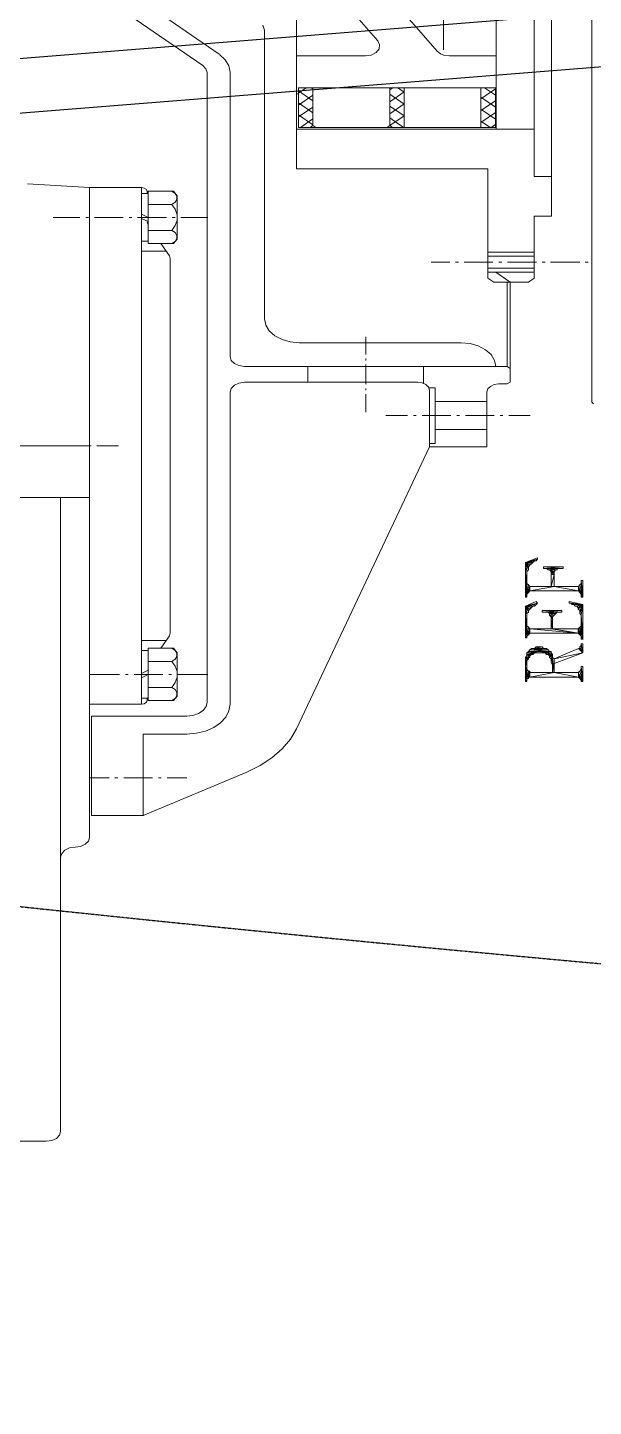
# Model space of a CAD drawing. Header units: inches. Extents: x 16065 to 240872, y 14603 to 37076.
# Drawn here: x 30473 to 30735, y 18364 to 19002 of the extents above; entities that cross this region are included whole.
import ezdxf

# ---------------------------------------------------------------- set-up
doc = ezdxf.new("R2010")
doc.units = ezdxf.units.IN
doc.header["$MEASUREMENT"] = 0
doc.linetypes.add('HIDDEN2', pattern=[0.1875, 0.125, -0.0625])
doc.layers.add('1', color=3, linetype='Continuous')
doc.layers.add('Dim', color=6, linetype='Continuous', lineweight=13)
doc.layers.add('hatch', color=8, linetype='Continuous', lineweight=9)
doc.styles.get("Standard").update_dxf_attribs({"font": 'arial.ttf'})
doc.dimstyles.get("Standard").update_dxf_attribs({"dimtxt": 0.18, "dimasz": 0.18, "dimexe": 0.18, "dimexo": 0.0625, "dimgap": 0.09, "dimtad": 0, "dimtih": 1, "dimtoh": 1, "dimdec": 4, "dimzin": 0, "dimdsep": 46, "dimtxsty": 'Standard', "dimcen": 0.09, "dimadec": 0, "dimazin": 0, "dimtfac": 1, "dimtdec": 4, "dimtofl": 0, "dimtmove": 0, "dimatfit": 3, "dimfxl": 1, "dimtolj": 1, "dimtzin": 0, "dimarcsym": 0})

# ---------------------------------------------------------------- blocks, each defined once
blk = doc.blocks.new('5')
at = {"layer": '1', "lineweight": 9}
for p, q in [((225.23986, -21.739), (225.23986, -22.31365)), ((225.23986, -22.31365), (225.24048, -22.31432)), ((225.21699, -22.37906), (225.2119, -22.381)), ((225.2119, -22.381), (225.21699, -22.37972)), ((225.2119, -22.381), (225.21699, -22.37972)), ((225.21699, -22.37972), (225.21636, -22.38035)), ((225.21699, -22.37972), (225.21699, -22.37906)), ((225.21572, -22.38035), (225.2119, -22.381)), ((225.2119, -22.381), (225.21636, -22.38035)), ((225.21572, -22.38035), (225.2119, -22.381)), ((225.21636, -22.38035), (225.2119, -22.381)), ((225.2119, -22.381), (225.21507, -22.381)), ((225.21381, -22.38224), (225.21191, -22.381)), ((225.21191, -22.381), (225.21381, -22.38224)), ((225.21381, -22.38224), (225.21191, -22.381)), ((225.21191, -22.381), (225.21318, -22.38288)), ((225.21191, -22.381), (225.21318, -22.38288)), ((225.21318, -22.38353), (225.21191, -22.381)), ((225.21447, -22.38162), (225.21191, -22.38101)), ((225.21191, -22.38101), (225.21508, -22.38101)), ((225.21447, -22.38162), (225.21191, -22.38101)), ((225.21191, -22.38101), (225.21447, -22.38162)), ((225.21191, -22.38101), (225.21447, -22.38162)), ((225.21381, -22.38225), (225.21191, -22.38101)), ((225.21318, -22.38417), (225.21191, -22.38101)), ((225.21191, -22.38101), (225.21318, -22.38352)), ((225.21318, -22.38417), (225.21191, -22.38101)), ((225.21191, -22.38101), (225.21253, -22.38481)), ((225.21191, -22.38101), (225.21253, -22.38481)), ((225.21191, -22.39558), (225.21191, -22.38101)), ((225.21254, -22.38479), (225.21191, -22.39558)), ((225.21253, -22.38481), (225.21191, -22.39558)), ((225.21191, -22.39558), (225.21254, -22.38542)), ((225.21191, -22.39558), (225.21254, -22.38542)), ((225.21253, -22.38481), (225.21318, -22.38417)), ((225.21254, -22.38542), (225.21254, -22.38479)), ((225.21254, -22.38542), (225.21254, -22.38605)), ((225.21318, -22.38288), (225.21381, -22.38224)), ((225.21318, -22.38288), (225.21318, -22.38353)), ((225.21318, -22.38352), (225.21318, -22.38417)), ((225.21447, -22.38162), (225.21381, -22.38225)), ((225.21508, -22.38101), (225.21447, -22.38162)), ((225.21507, -22.381), (225.21572, -22.38035)), ((225.21636, -22.38035), (225.21572, -22.38035)), ((225.22715, -22.38352), (225.21953, -22.38289)), ((225.21953, -22.38289), (225.2278, -22.38352)), ((225.22715, -22.38352), (225.21953, -22.38289)), ((225.21953, -22.38289), (225.21953, -22.38352)), ((225.2278, -22.38352), (225.21953, -22.38289)), ((225.21953, -22.38289), (225.2278, -22.38289)), ((225.21953, -22.38352), (225.22016, -22.38352)), ((225.22716, -22.38352), (225.21953, -22.38352)), ((225.21953, -22.38352), (225.22715, -22.38352)), ((225.22016, -22.38352), (225.22652, -22.38352)), ((225.22081, -22.38352), (225.22016, -22.38352)), ((225.22016, -22.38352), (225.22716, -22.38352)), ((225.22016, -22.38352), (225.22716, -22.38352)), ((225.22651, -22.38352), (225.22016, -22.38352)), ((225.22652, -22.38352), (225.22081, -22.38352)), ((225.22652, -22.38352), (225.22081, -22.38352)), ((225.22081, -22.38352), (225.22525, -22.38352)), ((225.22081, -22.38352), (225.22525, -22.38352)), ((225.22143, -22.38417), (225.22081, -22.38352)), ((225.22525, -22.38352), (225.22143, -22.38417)), ((225.22525, -22.38352), (225.22143, -22.38417)), ((225.22143, -22.38417), (225.22525, -22.38417)), ((225.22143, -22.38417), (225.22525, -22.38417)), ((225.22208, -22.38417), (225.22143, -22.38417)), ((225.22461, -22.38418), (225.22206, -22.38418)), ((225.22206, -22.38418), (225.22525, -22.38418)), ((225.22461, -22.38418), (225.22206, -22.38418)), ((225.22206, -22.38418), (225.22398, -22.38479)), ((225.22207, -22.38418), (225.22399, -22.38479)), ((225.22399, -22.38479), (225.22207, -22.38418)), ((225.22207, -22.38418), (225.22399, -22.38479)), ((225.22271, -22.38479), (225.22207, -22.38418)), ((225.22525, -22.38417), (225.22208, -22.38417)), ((225.22399, -22.38479), (225.22271, -22.38479)), ((225.22399, -22.38479), (225.22271, -22.38479)), ((225.22271, -22.38479), (225.22399, -22.38542)), ((225.22271, -22.38479), (225.22399, -22.38542)), ((225.22271, -22.38542), (225.22271, -22.38479)), ((225.22399, -22.38542), (225.22271, -22.38542)), ((225.22399, -22.38542), (225.22271, -22.38542)), ((225.22271, -22.38542), (225.22399, -22.38605)), ((225.22271, -22.38542), (225.22399, -22.38605)), ((225.22271, -22.38605), (225.22271, -22.38542)), ((225.22398, -22.38479), (225.22461, -22.38418)), ((225.22399, -22.38542), (225.22399, -22.38479)), ((225.22399, -22.38605), (225.22399, -22.38542)), ((225.22525, -22.38418), (225.22461, -22.38418)), ((225.22525, -22.38352), (225.22652, -22.38352)), ((225.22525, -22.38417), (225.22525, -22.38352)), ((225.22716, -22.38352), (225.22651, -22.38352)), ((225.2278, -22.38352), (225.22715, -22.38352)), ((225.2278, -22.38289), (225.2278, -22.38352)), ((225.21254, -22.38605), (225.21191, -22.39558)), ((225.21254, -22.38605), (225.21191, -22.39558)), ((225.21318, -22.39052), (225.21253, -22.39433)), ((225.21253, -22.39433), (225.21318, -22.39052)), ((225.21254, -22.38605), (225.21254, -22.38987)), ((225.21254, -22.39434), (225.21254, -22.38605)), ((225.21254, -22.39432), (225.21254, -22.38605)), ((225.21254, -22.38986), (225.21319, -22.39051)), ((225.21254, -22.39433), (225.21254, -22.38986)), ((225.21254, -22.38987), (225.21254, -22.39434)), ((225.21319, -22.39051), (225.21254, -22.39433)), ((225.21254, -22.39432), (225.21318, -22.39053)), ((225.21254, -22.39432), (225.21318, -22.39053)), ((225.21318, -22.39053), (225.21254, -22.39432)), ((225.21254, -22.39432), (225.21381, -22.39116)), ((225.21381, -22.39116), (225.21254, -22.39432)), ((225.21254, -22.39432), (225.21381, -22.39116)), ((225.21381, -22.39116), (225.21254, -22.39432)), ((225.21318, -22.39053), (225.21381, -22.39116)), ((225.2138, -22.39116), (225.21318, -22.39371)), ((225.2138, -22.39116), (225.21318, -22.39371)), ((225.21318, -22.39371), (225.2138, -22.39116)), ((225.21381, -22.39116), (225.21318, -22.39371)), ((225.2138, -22.39304), (225.22397, -22.39116)), ((225.22398, -22.39116), (225.2138, -22.39303)), ((225.2138, -22.39303), (225.2138, -22.39116)), ((225.2138, -22.39116), (225.22398, -22.39116)), ((225.2138, -22.39303), (225.2138, -22.39116)), ((225.22398, -22.39116), (225.2138, -22.39116)), ((225.2138, -22.39116), (225.2227, -22.39116)), ((225.22398, -22.38605), (225.2227, -22.39115)), ((225.2227, -22.39115), (225.22398, -22.39115)), ((225.2227, -22.39116), (225.22398, -22.39116)), ((225.22399, -22.38605), (225.22271, -22.38605)), ((225.22399, -22.38605), (225.22271, -22.38605)), ((225.22271, -22.38605), (225.22399, -22.38605)), ((225.22271, -22.38605), (225.22399, -22.38605)), ((225.22399, -22.38605), (225.22271, -22.39116)), ((225.22271, -22.39116), (225.22271, -22.38605)), ((225.23415, -22.39304), (225.22397, -22.39116)), ((225.22397, -22.39116), (225.23415, -22.39116)), ((225.23415, -22.39304), (225.22397, -22.39116)), ((225.22397, -22.39116), (225.23415, -22.39304)), ((225.22397, -22.39116), (225.23415, -22.39304)), ((225.22398, -22.39115), (225.22398, -22.38605)), ((225.23414, -22.39116), (225.23477, -22.39371)), ((225.23604, -22.39558), (225.23414, -22.39116)), ((225.23477, -22.39052), (225.23415, -22.39115)), ((225.23415, -22.39115), (225.23604, -22.39558)), ((225.23477, -22.39371), (225.23415, -22.39116)), ((225.23415, -22.39116), (225.23477, -22.39371)), ((225.23477, -22.39371), (225.23415, -22.39116)), ((225.23415, -22.39116), (225.23415, -22.39304)), ((225.23415, -22.39116), (225.23415, -22.39304)), ((225.23604, -22.39558), (225.23477, -22.39052)), ((225.23477, -22.39052), (225.23604, -22.39558)), ((225.23604, -22.39558), (225.23477, -22.39052)), ((225.2354, -22.38986), (225.23478, -22.39051)), ((225.23478, -22.39051), (225.23605, -22.39557)), ((225.2354, -22.3886), (225.2354, -22.38987)), ((225.23605, -22.39558), (225.2354, -22.3886)), ((225.23604, -22.39558), (225.2354, -22.3886)), ((225.2354, -22.3886), (225.23604, -22.3886)), ((225.23605, -22.39557), (225.2354, -22.38986)), ((225.2354, -22.38987), (225.23605, -22.39558)), ((225.2354, -22.38987), (225.23605, -22.39558)), ((225.23605, -22.39558), (225.2354, -22.38987)), ((225.23604, -22.3886), (225.23604, -22.39558)), ((225.21191, -22.39558), (225.21254, -22.39432)), ((225.21191, -22.39558), (225.21254, -22.39432)), ((225.21254, -22.39558), (225.21191, -22.39558)), ((225.21318, -22.39371), (225.21254, -22.39432)), ((225.21254, -22.39432), (225.21254, -22.39558)), ((225.21318, -22.39371), (225.2138, -22.39303)), ((225.23415, -22.39304), (225.2138, -22.39304)), ((225.23415, -22.39304), (225.23477, -22.39371)), ((225.23477, -22.39371), (225.2354, -22.39432)), ((225.23604, -22.39559), (225.23477, -22.39371)), ((225.23477, -22.39371), (225.23604, -22.39558)), ((225.2354, -22.39432), (225.23604, -22.39559)), ((225.2354, -22.39432), (225.23604, -22.39559)), ((225.2354, -22.39559), (225.2354, -22.39432)), ((225.23604, -22.39559), (225.2354, -22.39559)), ((225.21636, -22.39749), (225.2119, -22.39939)), ((225.2119, -22.39939), (225.21699, -22.39812)), ((225.2119, -22.39939), (225.21699, -22.39812)), ((225.2119, -22.39939), (225.21636, -22.39875)), ((225.21636, -22.39875), (225.2119, -22.39939)), ((225.21572, -22.39939), (225.2119, -22.39939)), ((225.21572, -22.39939), (225.2119, -22.39939)), ((225.2119, -22.39939), (225.21507, -22.39939)), ((225.21318, -22.40128), (225.21191, -22.39938)), ((225.21191, -22.39938), (225.21381, -22.40067)), ((225.21318, -22.40128), (225.21191, -22.39938)), ((225.21191, -22.39938), (225.21318, -22.40195)), ((225.21191, -22.39938), (225.21318, -22.40195)), ((225.21254, -22.40257), (225.21191, -22.39938)), ((225.21447, -22.40005), (225.21191, -22.39939)), ((225.21191, -22.39939), (225.21508, -22.39939)), ((225.21447, -22.40005), (225.21191, -22.39939)), ((225.21191, -22.39939), (225.21381, -22.40068)), ((225.21191, -22.39939), (225.21381, -22.40068)), ((225.21381, -22.40068), (225.21191, -22.39939)), ((225.21254, -22.40322), (225.21191, -22.3994)), ((225.21191, -22.3994), (225.21254, -22.40256)), ((225.21254, -22.40322), (225.21191, -22.3994)), ((225.21191, -22.3994), (225.21191, -22.41272)), ((225.21318, -22.40195), (225.21254, -22.40257)), ((225.21254, -22.40256), (225.21254, -22.40322)), ((225.21381, -22.40067), (225.21318, -22.40128)), ((225.21318, -22.40195), (225.21318, -22.40128)), ((225.21381, -22.40068), (225.21447, -22.40005)), ((225.21508, -22.39939), (225.21447, -22.40005)), ((225.21507, -22.39939), (225.21572, -22.39939)), ((225.21636, -22.39875), (225.21572, -22.39939)), ((225.21699, -22.39812), (225.21636, -22.39749)), ((225.21699, -22.39812), (225.21636, -22.39875)), ((225.22653, -22.40194), (225.2189, -22.40129)), ((225.2189, -22.40129), (225.22715, -22.40194)), ((225.22653, -22.40194), (225.2189, -22.40129)), ((225.2189, -22.40129), (225.2189, -22.40194)), ((225.22715, -22.40194), (225.2189, -22.40129)), ((225.2189, -22.40129), (225.22715, -22.40129)), ((225.2189, -22.40194), (225.21953, -22.40194)), ((225.22653, -22.40194), (225.2189, -22.40194)), ((225.2189, -22.40194), (225.22653, -22.40194)), ((225.21953, -22.40194), (225.22016, -22.40194)), ((225.22589, -22.40194), (225.21953, -22.40194)), ((225.21953, -22.40194), (225.22653, -22.40194)), ((225.21953, -22.40194), (225.22653, -22.40194)), ((225.22588, -22.40194), (225.21953, -22.40194)), ((225.22016, -22.40194), (225.22589, -22.40194)), ((225.22016, -22.40194), (225.22589, -22.40194)), ((225.2208, -22.40194), (225.22016, -22.40194)), ((225.22589, -22.40194), (225.2208, -22.40194)), ((225.22589, -22.40194), (225.2208, -22.40194)), ((225.2208, -22.40194), (225.22526, -22.40194)), ((225.2208, -22.40194), (225.22526, -22.40194)), ((225.22145, -22.40194), (225.2208, -22.40194)), ((225.22526, -22.40194), (225.22145, -22.40194)), ((225.22526, -22.40194), (225.22145, -22.40194)), ((225.22145, -22.40194), (225.22462, -22.40256)), ((225.22145, -22.40194), (225.22462, -22.40256)), ((225.22207, -22.40256), (225.22145, -22.40194)), ((225.22207, -22.40256), (225.22399, -22.40322)), ((225.22399, -22.40322), (225.22207, -22.40256)), ((225.22207, -22.40256), (225.22399, -22.40322)), ((225.22207, -22.40322), (225.22207, -22.40256)), ((225.22462, -22.40256), (225.22207, -22.40256)), ((225.22207, -22.40256), (225.22462, -22.40256)), ((225.22462, -22.40256), (225.22207, -22.40256)), ((225.22207, -22.40256), (225.22397, -22.40322)), ((225.22462, -22.40256), (225.22207, -22.40256)), ((225.22397, -22.40322), (225.22462, -22.40256)), ((225.22462, -22.40256), (225.22526, -22.40194)), ((225.22526, -22.40194), (225.22589, -22.40194)), ((225.22653, -22.40194), (225.22588, -22.40194)), ((225.22715, -22.40194), (225.22653, -22.40194)), ((225.22715, -22.40129), (225.22715, -22.40194)), ((225.23604, -22.39875), (225.23033, -22.39812)), ((225.23033, -22.39812), (225.23096, -22.39812)), ((225.23604, -22.39875), (225.23033, -22.39812)), ((225.23033, -22.39812), (225.23604, -22.39875)), ((225.23034, -22.3975), (225.23034, -22.39811)), ((225.23605, -22.39876), (225.23034, -22.3975)), ((225.23034, -22.39811), (225.23605, -22.39876)), ((225.23096, -22.39812), (225.2316, -22.39875)), ((225.23604, -22.39875), (225.23096, -22.39812)), ((225.23096, -22.39812), (225.23604, -22.39875)), ((225.2316, -22.39875), (225.23604, -22.39875)), ((225.2316, -22.39875), (225.23604, -22.39875)), ((225.23225, -22.39875), (225.2316, -22.39875)), ((225.23224, -22.39875), (225.23287, -22.39939)), ((225.23604, -22.39875), (225.23224, -22.39875)), ((225.23604, -22.39875), (225.23225, -22.39875)), ((225.23287, -22.39939), (225.23604, -22.39875)), ((225.23287, -22.39939), (225.23604, -22.39875)), ((225.2335, -22.39939), (225.23287, -22.39939)), ((225.23604, -22.39875), (225.2335, -22.39939)), ((225.23604, -22.39875), (225.2335, -22.39939)), ((225.2335, -22.39939), (225.23414, -22.40006)), ((225.23414, -22.40066), (225.23604, -22.39874)), ((225.23604, -22.39874), (225.23414, -22.40005)), ((225.23414, -22.40066), (225.23604, -22.39874)), ((225.23414, -22.40006), (225.23604, -22.39875)), ((225.23414, -22.40005), (225.23414, -22.40066)), ((225.23477, -22.4013), (225.23414, -22.40066)), ((225.23604, -22.39874), (225.23477, -22.4013)), ((225.23604, -22.39874), (225.23477, -22.4013)), ((225.23477, -22.40195), (225.23604, -22.39874)), ((225.23477, -22.40256), (225.23604, -22.39876)), ((225.23604, -22.39876), (225.23477, -22.40194)), ((225.23477, -22.40256), (225.23604, -22.39876)), ((225.23477, -22.4013), (225.23477, -22.40195)), ((225.23477, -22.40194), (225.23477, -22.40256)), ((225.2354, -22.40323), (225.23477, -22.40256)), ((225.23604, -22.39876), (225.2354, -22.40323)), ((225.23604, -22.39876), (225.2354, -22.40323)), ((225.23604, -22.41337), (225.23604, -22.39876)), ((225.21191, -22.41273), (225.21254, -22.40322)), ((225.21191, -22.41272), (225.21254, -22.40322)), ((225.21254, -22.40383), (225.21191, -22.41273)), ((225.21254, -22.40384), (225.21191, -22.41273)), ((225.21254, -22.40322), (225.21254, -22.40383)), ((225.21254, -22.40384), (225.21254, -22.40765)), ((225.21254, -22.4121), (225.21254, -22.40384)), ((225.21254, -22.4121), (225.21254, -22.40384)), ((225.21254, -22.40765), (225.21319, -22.40828)), ((225.21254, -22.41209), (225.21254, -22.40765)), ((225.21254, -22.40765), (225.21254, -22.4121)), ((225.21319, -22.40828), (225.21254, -22.41209)), ((225.21254, -22.41209), (225.21318, -22.40829)), ((225.21254, -22.41209), (225.21318, -22.40829)), ((225.21318, -22.40829), (225.21254, -22.41209)), ((225.21318, -22.40829), (225.21254, -22.41209)), ((225.21254, -22.41209), (225.21318, -22.40829)), ((225.21318, -22.40829), (225.21381, -22.4089)), ((225.22399, -22.40322), (225.22207, -22.40322)), ((225.22399, -22.40322), (225.22207, -22.40322)), ((225.22207, -22.40322), (225.22334, -22.40385)), ((225.22207, -22.40322), (225.22334, -22.40385)), ((225.22271, -22.40385), (225.22207, -22.40322)), ((225.22335, -22.40448), (225.2227, -22.40448)), ((225.2227, -22.40448), (225.22335, -22.40448)), ((225.22335, -22.40448), (225.2227, -22.40448)), ((225.2227, -22.40448), (225.2227, -22.4089)), ((225.2227, -22.4089), (225.22335, -22.40448)), ((225.2227, -22.4089), (225.22335, -22.40448)), ((225.22334, -22.40385), (225.22271, -22.40385)), ((225.22334, -22.40385), (225.22271, -22.40385)), ((225.22271, -22.40385), (225.22334, -22.40448)), ((225.22271, -22.40385), (225.22334, -22.40448)), ((225.22271, -22.40448), (225.22271, -22.40385)), ((225.22334, -22.40448), (225.22271, -22.40448)), ((225.22334, -22.40385), (225.22399, -22.40322)), ((225.22334, -22.40448), (225.22334, -22.40385)), ((225.22335, -22.40448), (225.22335, -22.4089)), ((225.23477, -22.40829), (225.23414, -22.4089)), ((225.2354, -22.40765), (225.23477, -22.40829)), ((225.23477, -22.41145), (225.23477, -22.40829)), ((225.23477, -22.41145), (225.23477, -22.40829)), ((225.23477, -22.40829), (225.2354, -22.41209)), ((225.23477, -22.40829), (225.2354, -22.41209)), ((225.2354, -22.41209), (225.23477, -22.40829)), ((225.23477, -22.40829), (225.2354, -22.4121)), ((225.2354, -22.40383), (225.2354, -22.40322)), ((225.2354, -22.40322), (225.23605, -22.41336)), ((225.2354, -22.40323), (225.23604, -22.41337)), ((225.23605, -22.41336), (225.2354, -22.40383)), ((225.2354, -22.40383), (225.2354, -22.40765)), ((225.23605, -22.41336), (225.2354, -22.40383)), ((225.2354, -22.40765), (225.2354, -22.41209)), ((225.23605, -22.41336), (225.2354, -22.40765)), ((225.2354, -22.40765), (225.23605, -22.41336)), ((225.2354, -22.4121), (225.2354, -22.40765)), ((225.2354, -22.4121), (225.2354, -22.40765)), ((225.2354, -22.40765), (225.2354, -22.4121)), ((225.21191, -22.41273), (225.21254, -22.4121)), ((225.21191, -22.41273), (225.21254, -22.4121)), ((225.21254, -22.41273), (225.21191, -22.41273)), ((225.21254, -22.41209), (225.21381, -22.4089)), ((225.21381, -22.4089), (225.21254, -22.41209)), ((225.21254, -22.41209), (225.21381, -22.4089)), ((225.21381, -22.4089), (225.21254, -22.41209)), ((225.21318, -22.41145), (225.21254, -22.41209)), ((225.21254, -22.4121), (225.21254, -22.41273)), ((225.2138, -22.4089), (225.21317, -22.41145)), ((225.2138, -22.4089), (225.21317, -22.41145)), ((225.21317, -22.41145), (225.2138, -22.4089)), ((225.21317, -22.41145), (225.2138, -22.41082)), ((225.21381, -22.4089), (225.21318, -22.41145)), ((225.2138, -22.41082), (225.2138, -22.4089)), ((225.2138, -22.4089), (225.23414, -22.41082)), ((225.2138, -22.41082), (225.2138, -22.4089)), ((225.23414, -22.41082), (225.2138, -22.4089)), ((225.2138, -22.4089), (225.23414, -22.41082)), ((225.23414, -22.41082), (225.2138, -22.4089)), ((225.2138, -22.4089), (225.2227, -22.4089)), ((225.23414, -22.41082), (225.2138, -22.41082)), ((225.2227, -22.4089), (225.23414, -22.41082)), ((225.22335, -22.4089), (225.2227, -22.4089)), ((225.22271, -22.4089), (225.23415, -22.41082)), ((225.22335, -22.4089), (225.22271, -22.4089)), ((225.23415, -22.41082), (225.22335, -22.4089)), ((225.23415, -22.41082), (225.22335, -22.4089)), ((225.22335, -22.4089), (225.23415, -22.4089)), ((225.23477, -22.41145), (225.23414, -22.4089)), ((225.23414, -22.4089), (225.23414, -22.41082)), ((225.23477, -22.41145), (225.23414, -22.4089)), ((225.23414, -22.4089), (225.23477, -22.41145)), ((225.23414, -22.4089), (225.23477, -22.41145)), ((225.23414, -22.41082), (225.23477, -22.41145)), ((225.23415, -22.4089), (225.23415, -22.41082)), ((225.2354, -22.41209), (225.23477, -22.41145)), ((225.2354, -22.41209), (225.23605, -22.41336)), ((225.2354, -22.41209), (225.23605, -22.41336)), ((225.2354, -22.41336), (225.2354, -22.41209)), ((225.23605, -22.41336), (225.2354, -22.41336)), ((225.2119, -22.421), (225.21255, -22.42034)), ((225.21508, -22.41971), (225.21253, -22.41971)), ((225.21253, -22.41971), (225.21447, -22.41971)), ((225.21318, -22.41843), (225.21254, -22.41907)), ((225.217, -22.41907), (225.21254, -22.41907)), ((225.21254, -22.41907), (225.21762, -22.41907)), ((225.217, -22.41907), (225.21254, -22.41907)), ((225.21254, -22.41907), (225.21637, -22.41907)), ((225.21254, -22.41907), (225.21762, -22.41907)), ((225.21254, -22.41971), (225.21446, -22.41971)), ((225.21446, -22.41971), (225.21254, -22.42034)), ((225.21254, -22.42034), (225.21254, -22.41971)), ((225.21255, -22.4197), (225.21572, -22.41907)), ((225.21572, -22.41907), (225.21255, -22.4197)), ((225.21255, -22.4197), (225.21636, -22.41907)), ((225.21255, -22.4197), (225.21636, -22.41907)), ((225.21636, -22.41907), (225.21255, -22.41907)), ((225.21255, -22.41907), (225.21255, -22.4197)), ((225.21507, -22.4197), (225.21255, -22.4197)), ((225.21255, -22.42034), (225.21447, -22.41971)), ((225.2138, -22.42034), (225.21255, -22.42034)), ((225.2138, -22.42034), (225.21255, -22.42034)), ((225.21255, -22.42034), (225.2138, -22.421)), ((225.21255, -22.42034), (225.2138, -22.421)), ((225.21318, -22.41844), (225.21381, -22.41781)), ((225.21762, -22.41907), (225.21318, -22.41843)), ((225.21318, -22.41843), (225.22271, -22.41843)), ((225.21762, -22.41907), (225.21318, -22.41843)), ((225.22206, -22.41844), (225.21318, -22.41844)), ((225.22206, -22.41844), (225.21318, -22.41844)), ((225.21318, -22.41844), (225.22271, -22.41844)), ((225.21318, -22.41844), (225.22271, -22.41844)), ((225.22271, -22.41844), (225.21318, -22.41844)), ((225.21447, -22.41971), (225.2138, -22.42034)), ((225.2138, -22.421), (225.2138, -22.42034)), ((225.22081, -22.41715), (225.21381, -22.41783)), ((225.21381, -22.41783), (225.21447, -22.41715)), ((225.21381, -22.41781), (225.22081, -22.41716)), ((225.22143, -22.41781), (225.21381, -22.41781)), ((225.22143, -22.41781), (225.21381, -22.41781)), ((225.21381, -22.41781), (225.22206, -22.41844)), ((225.21381, -22.41781), (225.22206, -22.41844)), ((225.22017, -22.41715), (225.21447, -22.41715)), ((225.21447, -22.41715), (225.21508, -22.41715)), ((225.22017, -22.41715), (225.21447, -22.41715)), ((225.21447, -22.41715), (225.22081, -22.41715)), ((225.21447, -22.41715), (225.22081, -22.41715)), ((225.21447, -22.41971), (225.21508, -22.41971)), ((225.21572, -22.41907), (225.21507, -22.4197)), ((225.21954, -22.41715), (225.21508, -22.41715)), ((225.21508, -22.41715), (225.21571, -22.41715)), ((225.21954, -22.41715), (225.21508, -22.41715)), ((225.21508, -22.41715), (225.22017, -22.41715)), ((225.21508, -22.41715), (225.22017, -22.41715)), ((225.2189, -22.41654), (225.21571, -22.41715)), ((225.21571, -22.41715), (225.21637, -22.41654)), ((225.2189, -22.41654), (225.21571, -22.41715)), ((225.21571, -22.41715), (225.21954, -22.41715)), ((225.21571, -22.41715), (225.21954, -22.41715)), ((225.21636, -22.41907), (225.21572, -22.41907)), ((225.21827, -22.41654), (225.21637, -22.41654)), ((225.21637, -22.41654), (225.217, -22.41654)), ((225.21827, -22.41654), (225.21637, -22.41654)), ((225.21637, -22.41654), (225.2189, -22.41654)), ((225.21637, -22.41654), (225.2189, -22.41654)), ((225.21637, -22.41907), (225.217, -22.41907)), ((225.21762, -22.41654), (225.217, -22.41654)), ((225.217, -22.41654), (225.21827, -22.41654)), ((225.217, -22.41654), (225.21827, -22.41654)), ((225.21762, -22.41907), (225.217, -22.41907)), ((225.21827, -22.41654), (225.21762, -22.41654)), ((225.22271, -22.41843), (225.21762, -22.41907)), ((225.21762, -22.41907), (225.22271, -22.41844)), ((225.22271, -22.41844), (225.21762, -22.41907)), ((225.21762, -22.41907), (225.22271, -22.41844)), ((225.2189, -22.41907), (225.21762, -22.41907)), ((225.2189, -22.41654), (225.21827, -22.41654)), ((225.21954, -22.41715), (225.2189, -22.41654)), ((225.22271, -22.41844), (225.2189, -22.41907)), ((225.22271, -22.41844), (225.2189, -22.41907)), ((225.2189, -22.41907), (225.21953, -22.41907)), ((225.22272, -22.41907), (225.2189, -22.41907)), ((225.2189, -22.41907), (225.22271, -22.41907)), ((225.21953, -22.41907), (225.2227, -22.41907)), ((225.22016, -22.41907), (225.21953, -22.41907)), ((225.21953, -22.41907), (225.22272, -22.41907)), ((225.22017, -22.41715), (225.21954, -22.41715)), ((225.22016, -22.41907), (225.22081, -22.4197)), ((225.22335, -22.4197), (225.22016, -22.41907)), ((225.2227, -22.41907), (225.22016, -22.41907)), ((225.2227, -22.41907), (225.22016, -22.41907)), ((225.22016, -22.41907), (225.22335, -22.4197)), ((225.22081, -22.41715), (225.22017, -22.41715)), ((225.22081, -22.41716), (225.22143, -22.41781)), ((225.22081, -22.4197), (225.22335, -22.4197)), ((225.22081, -22.41971), (225.22335, -22.41971)), ((225.22143, -22.41971), (225.22081, -22.41971)), ((225.22206, -22.41844), (225.22143, -22.41781)), ((225.22335, -22.41971), (225.22143, -22.41971)), ((225.22144, -22.41971), (225.22206, -22.42034)), ((225.22335, -22.41971), (225.22144, -22.41971)), ((225.22271, -22.41844), (225.22206, -22.41844)), ((225.22206, -22.42034), (225.22335, -22.41971)), ((225.22206, -22.42034), (225.22335, -22.41971)), ((225.22335, -22.41971), (225.22206, -22.42034)), ((225.22335, -22.41971), (225.22206, -22.42034)), ((225.22206, -22.421), (225.22335, -22.41971)), ((225.22206, -22.42034), (225.22206, -22.421)), ((225.22334, -22.4197), (225.22207, -22.42099)), ((225.22335, -22.4197), (225.2227, -22.41907)), ((225.22271, -22.41907), (225.22271, -22.41844)), ((225.22271, -22.42162), (225.22334, -22.4197)), ((225.22271, -22.42162), (225.22334, -22.4197)), ((225.22334, -22.4197), (225.22271, -22.42227)), ((225.22334, -22.4197), (225.22271, -22.42227)), ((225.22271, -22.4229), (225.22334, -22.4197)), ((225.22335, -22.41972), (225.22271, -22.4229)), ((225.22335, -22.41971), (225.22335, -22.42034)), ((225.22335, -22.42734), (225.22335, -22.41971)), ((225.22335, -22.42417), (225.22335, -22.41972)), ((225.22335, -22.42417), (225.22335, -22.41972)), ((225.22335, -22.41972), (225.22335, -22.42735)), ((225.22335, -22.42099), (225.22335, -22.42034)), ((225.22335, -22.42034), (225.22335, -22.42734)), ((225.22335, -22.42034), (225.22335, -22.42734)), ((225.22397, -22.42163), (225.23415, -22.41716)), ((225.23604, -22.41908), (225.22397, -22.42163)), ((225.23604, -22.41908), (225.22397, -22.42163)), ((225.22397, -22.42352), (225.23604, -22.41908)), ((225.23477, -22.41716), (225.23415, -22.41716)), ((225.23415, -22.41716), (225.23604, -22.41908)), ((225.23415, -22.41716), (225.23604, -22.41908)), ((225.23477, -22.41655), (225.2354, -22.41589)), ((225.23604, -22.41908), (225.23477, -22.41655)), ((225.23477, -22.41655), (225.23477, -22.41716)), ((225.23604, -22.41908), (225.23477, -22.41655)), ((225.23604, -22.41908), (225.23477, -22.41716)), ((225.23477, -22.41716), (225.23604, -22.41908)), ((225.2354, -22.41526), (225.2354, -22.4159)), ((225.23605, -22.41908), (225.2354, -22.41526)), ((225.23604, -22.41907), (225.2354, -22.41526)), ((225.2354, -22.41526), (225.23604, -22.41526)), ((225.2354, -22.41589), (225.23604, -22.41908)), ((225.2354, -22.4159), (225.23605, -22.41908)), ((225.2354, -22.4159), (225.23605, -22.41908)), ((225.23605, -22.41908), (225.2354, -22.4159)), ((225.23604, -22.41526), (225.23604, -22.41907)), ((225.2138, -22.421), (225.2119, -22.421)), ((225.2138, -22.421), (225.2119, -22.421)), ((225.2119, -22.421), (225.21318, -22.421)), ((225.2119, -22.421), (225.21318, -22.421)), ((225.21318, -22.421), (225.2119, -22.42163)), ((225.2119, -22.42163), (225.2119, -22.421)), ((225.21318, -22.421), (225.2119, -22.42163)), ((225.2119, -22.42163), (225.21318, -22.42163)), ((225.2119, -22.42163), (225.21318, -22.42163)), ((225.21318, -22.42163), (225.2119, -22.42226)), ((225.2119, -22.42226), (225.2119, -22.42163)), ((225.21318, -22.42163), (225.2119, -22.42226)), ((225.2119, -22.42226), (225.21255, -22.42226)), ((225.2119, -22.42226), (225.21255, -22.42226)), ((225.21255, -22.42226), (225.2119, -22.42353)), ((225.2119, -22.42353), (225.2119, -22.42226)), ((225.21191, -22.42353), (225.21254, -22.42226)), ((225.21254, -22.42353), (225.21191, -22.42353)), ((225.21254, -22.42353), (225.21191, -22.42353)), ((225.21191, -22.42353), (225.21254, -22.42416)), ((225.21191, -22.42353), (225.21254, -22.42416)), ((225.21191, -22.43114), (225.21191, -22.42353)), ((225.21254, -22.42416), (225.21191, -22.43114)), ((225.21254, -22.42416), (225.21191, -22.43114)), ((225.21254, -22.42416), (225.21191, -22.43114)), ((225.21191, -22.43114), (225.21254, -22.42416)), ((225.21254, -22.42226), (225.21254, -22.42353)), ((225.21254, -22.42416), (225.21254, -22.42353)), ((225.21254, -22.42416), (225.21254, -22.42605)), ((225.21254, -22.43052), (225.21254, -22.42416)), ((225.21254, -22.43053), (225.21254, -22.42416)), ((225.21254, -22.42605), (225.21319, -22.42668)), ((225.21254, -22.43052), (225.21254, -22.42605)), ((225.21254, -22.42605), (225.21254, -22.43052)), ((225.21255, -22.42226), (225.21318, -22.42163)), ((225.21318, -22.421), (225.2138, -22.421)), ((225.21318, -22.42163), (225.21318, -22.421)), ((225.22207, -22.42099), (225.22271, -22.42162)), ((225.22271, -22.42227), (225.22271, -22.42162)), ((225.22271, -22.42227), (225.22271, -22.4229)), ((225.22271, -22.4229), (225.22335, -22.42417)), ((225.22335, -22.42734), (225.22335, -22.42099)), ((225.22335, -22.42099), (225.22398, -22.42162)), ((225.22335, -22.42734), (225.22335, -22.42099)), ((225.22335, -22.42734), (225.22398, -22.42162)), ((225.22398, -22.42162), (225.22335, -22.42734)), ((225.22398, -22.42352), (225.22335, -22.42734)), ((225.22398, -22.42352), (225.22335, -22.42734)), ((225.22335, -22.42735), (225.22335, -22.42417)), ((225.22397, -22.42163), (225.22397, -22.42352)), ((225.22398, -22.42162), (225.22398, -22.42352)), ((225.22398, -22.42734), (225.22398, -22.42352)), ((225.2354, -22.42605), (225.23478, -22.42668)), ((225.23604, -22.43114), (225.2354, -22.42479)), ((225.2354, -22.42479), (225.23604, -22.42479)), ((225.2354, -22.4248), (225.2354, -22.42606)), ((225.23605, -22.43114), (225.2354, -22.4248)), ((225.23605, -22.43113), (225.2354, -22.42605)), ((225.2354, -22.42606), (225.23605, -22.43114)), ((225.2354, -22.42606), (225.23605, -22.43114)), ((225.23605, -22.43114), (225.2354, -22.42606)), ((225.23604, -22.42479), (225.23604, -22.43114)), ((225.21191, -22.43114), (225.21254, -22.43053)), ((225.21191, -22.43114), (225.21254, -22.43053)), ((225.21254, -22.43114), (225.21191, -22.43114)), ((225.21319, -22.42668), (225.21254, -22.43052)), ((225.21254, -22.42987), (225.21381, -22.42669)), ((225.21381, -22.42669), (225.21254, -22.42987)), ((225.21254, -22.42987), (225.21318, -22.42669)), ((225.21254, -22.42987), (225.21318, -22.42669)), ((225.21318, -22.42669), (225.21254, -22.43053)), ((225.21318, -22.42669), (225.21254, -22.43053)), ((225.21254, -22.43053), (225.21318, -22.42669)), ((225.21381, -22.42734), (225.21254, -22.42987)), ((225.21254, -22.42988), (225.21381, -22.42735)), ((225.21254, -22.43053), (225.21254, -22.42987)), ((225.21318, -22.42988), (225.21254, -22.42988)), ((225.21254, -22.43053), (225.21254, -22.43114)), ((225.21318, -22.42669), (225.21381, -22.42669)), ((225.2138, -22.42735), (225.21318, -22.42922)), ((225.2138, -22.42735), (225.21318, -22.42922)), ((225.21318, -22.42988), (225.2138, -22.42735)), ((225.21381, -22.42735), (225.21318, -22.42988)), ((225.21318, -22.42922), (225.2138, -22.42922)), ((225.21318, -22.42922), (225.21318, -22.42988)), ((225.2138, -22.42923), (225.22397, -22.42735)), ((225.22398, -22.42735), (225.2138, -22.42922)), ((225.2138, -22.42922), (225.2138, -22.42735)), ((225.2138, -22.42735), (225.22398, -22.42735)), ((225.2138, -22.42922), (225.2138, -22.42735)), ((225.22398, -22.42735), (225.2138, -22.42735)), ((225.2138, -22.42735), (225.22335, -22.42735)), ((225.23415, -22.42923), (225.2138, -22.42923)), ((225.21381, -22.42669), (225.21381, -22.42734)), ((225.22335, -22.42734), (225.22398, -22.42734)), ((225.22335, -22.42735), (225.22398, -22.42735)), ((225.23415, -22.42923), (225.22397, -22.42735)), ((225.22397, -22.42735), (225.23415, -22.42735)), ((225.23415, -22.42923), (225.22397, -22.42735)), ((225.22397, -22.42735), (225.23415, -22.42923)), ((225.22397, -22.42735), (225.23415, -22.42923)), ((225.23477, -22.42669), (225.23414, -22.42735)), ((225.23414, -22.42735), (225.23477, -22.42988)), ((225.23604, -22.43114), (225.23414, -22.42735)), ((225.23414, -22.42735), (225.23604, -22.43114)), ((225.23477, -22.42988), (225.23415, -22.42735)), ((225.23415, -22.42735), (225.23477, -22.42988)), ((225.23477, -22.42988), (225.23415, -22.42735)), ((225.23415, -22.42735), (225.23415, -22.42923)), ((225.23415, -22.42735), (225.23415, -22.42923)), ((225.23415, -22.42923), (225.23477, -22.42988)), ((225.23604, -22.43114), (225.23477, -22.42669)), ((225.23604, -22.43114), (225.23477, -22.42669)), ((225.23477, -22.42669), (225.23604, -22.43114)), ((225.23477, -22.42988), (225.2354, -22.43051)), ((225.23604, -22.43114), (225.23477, -22.42988)), ((225.23477, -22.42988), (225.23604, -22.43114)), ((225.23478, -22.42668), (225.23605, -22.43113)), ((225.2354, -22.43051), (225.23604, -22.43114)), ((225.2354, -22.43051), (225.23604, -22.43114)), ((225.2354, -22.43114), (225.2354, -22.43051)), ((225.23604, -22.43114), (225.2354, -22.43114))]:
    blk.add_line(p, q, dxfattribs=at)
at = {"layer": '1', "lineweight": 13}
for p, q in [((225.2228, -21.83568), (225.2228, -22.23546)), ((225.21558, -21.85234), (225.21558, -22.21879)), ((225.1996, -21.87223), (225.1996, -22.1989)), ((225.17753, -21.90681), (225.17753, -22.16552)), ((225.17476, -22.16607), (225.13241, -22.11734)), ((225.11562, -22.21556), (225.11562, -22.12539)), ((225.11989, -22.12735), (225.14982, -22.1618)), ((225.0295, -22.13996), (225.07623, -22.17217)), ((225.08314, -22.16741), (225.05312, -22.14674)), ((225.10146, -22.15522), (225.10229, -22.15732)), ((225.10229, -22.27858), (225.10229, -22.15732)), ((225.15044, -22.16516), (225.14911, -22.1667)), ((225.14982, -22.1618), (225.15063, -22.16348)), ((225.15063, -22.16348), (225.15044, -22.16516)), ((225.08335, -22.16754), (225.08569, -22.16971)), ((225.08569, -22.16971), (225.08722, -22.17223)), ((225.14463, -22.1681), (225.11561, -22.1681)), ((225.14707, -22.16775), (225.14463, -22.1681)), ((225.14911, -22.1667), (225.14707, -22.16775)), ((225.17619, -22.16719), (225.17476, -22.16607)), ((225.17792, -22.16789), (225.17619, -22.16719)), ((225.17995, -22.1681), (225.17792, -22.16789)), ((225.1993, -22.1681), (225.17995, -22.1681)), ((225.07623, -22.17216), (225.07754, -22.17349)), ((225.07754, -22.17349), (225.07806, -22.1751)), ((225.07806, -22.1751), (225.07806, -22.43981)), ((225.08722, -22.17223), (225.08772, -22.17496)), ((225.08772, -22.29448), (225.08772, -22.17496)), ((225.11655, -22.19821), (225.11655, -22.18147)), ((225.1993, -22.18147), (225.11655, -22.18147)), ((225.11655, -22.18372), (225.11979, -22.18148)), ((225.12254, -22.18196), (225.12184, -22.18147)), ((225.12254, -22.19737), (225.12254, -22.18147)), ((225.15492, -22.18147), (225.15492, -22.19737)), ((225.15492, -22.18238), (225.15614, -22.18148)), ((225.16092, -22.1833), (225.15828, -22.18147)), ((225.16092, -22.19821), (225.16092, -22.18147)), ((225.19319, -22.19821), (225.19319, -22.18147)), ((225.19319, -22.1861), (225.19929, -22.18189)), ((225.1993, -22.18463), (225.1947, -22.18147)), ((225.1993, -22.19821), (225.1993, -22.18147)), ((225.11655, -22.18399), (225.11562, -22.18399)), ((225.12254, -22.187), (225.11654, -22.1828)), ((225.12254, -22.19198), (225.11654, -22.18784)), ((225.11655, -22.18876), (225.12254, -22.18456)), ((225.15492, -22.18742), (225.16093, -22.18322)), ((225.16092, -22.18834), (225.15492, -22.18414)), ((225.15492, -22.1924), (225.16093, -22.18826)), ((225.1993, -22.18966), (225.19319, -22.18546)), ((225.19319, -22.19106), (225.19929, -22.18693)), ((225.12254, -22.19701), (225.11654, -22.19281)), ((225.11655, -22.19372), (225.12254, -22.18959)), ((225.16092, -22.1933), (225.15492, -22.18917)), ((225.15492, -22.19737), (225.16093, -22.19323)), ((225.16071, -22.19821), (225.15492, -22.19415)), ((225.1993, -22.19464), (225.19319, -22.1905)), ((225.19319, -22.19611), (225.19929, -22.19191)), ((225.21558, -22.1989), (225.11562, -22.1989)), ((225.11655, -22.19821), (225.1993, -22.19821)), ((225.11736, -22.19821), (225.12253, -22.19457)), ((225.12142, -22.19821), (225.12255, -22.19737)), ((225.12375, -22.19821), (225.12254, -22.19737)), ((225.15492, -22.19737), (225.1537, -22.19821)), ((225.15603, -22.19821), (225.15492, -22.19737)), ((225.19715, -22.19821), (225.19319, -22.19548)), ((225.19745, -22.19821), (225.1993, -22.19695)), ((225.19613, -22.21556), (225.11562, -22.21556)), ((225.19613, -22.2615), (225.19613, -22.21556)), ((225.02869, -22.22348), (225.00263, -22.22194)), ((225.21558, -22.21879), (225.2228, -22.21879)), ((225.05047, -22.22348), (225.02869, -22.22348)), ((225.02869, -22.22348), (225.02869, -22.4966)), ((225.05047, -22.22348), (225.05169, -22.22369)), ((225.05047, -22.44065), (225.05047, -22.22348)), ((225.05332, -22.226), (225.05047, -22.226)), ((225.05169, -22.22369), (225.0526, -22.22432)), ((225.0526, -22.22432), (225.05293, -22.22516)), ((225.05293, -22.226), (225.05293, -22.22516)), ((225.0639, -22.22502), (225.05332, -22.22502)), ((225.05332, -22.22502), (225.05332, -22.247)), ((225.06329, -22.22502), (225.06462, -22.22593)), ((225.06545, -22.22691), (225.0639, -22.22502)), ((225.06462, -22.22593), (225.06532, -22.22712)), ((225.06532, -22.22845), (225.06462, -22.22964)), ((225.06532, -22.22712), (225.06532, -22.22845)), ((225.06545, -22.22691), (225.06545, -22.24511)), ((225.05332, -22.23601), (225.05047, -22.23462)), ((225.05332, -22.23055), (225.06329, -22.23055)), ((225.06462, -22.22964), (225.06329, -22.23054)), ((225.06329, -22.23055), (225.06462, -22.23258)), ((225.06462, -22.23258), (225.06544, -22.23489)), ((225.06544, -22.23489), (225.06544, -22.23713)), ((225.01332, -22.23601), (225.0246, -22.23601)), ((225.02706, -22.23601), (225.02828, -22.23601)), ((225.03072, -22.23601), (225.04284, -22.23601)), ((225.04528, -22.23601), (225.0465, -22.23601)), ((225.04886, -22.23601), (225.06107, -22.23601)), ((225.05332, -22.23777), (225.05047, -22.23643)), ((225.05322, -22.23889), (225.05293, -22.23784)), ((225.06462, -22.23944), (225.06329, -22.24147)), ((225.0634, -22.23601), (225.06462, -22.23601)), ((225.06544, -22.23713), (225.06462, -22.23944)), ((225.06707, -22.23601), (225.07837, -22.23601)), ((225.2228, -22.23546), (225.21558, -22.23546)), ((225.21558, -22.2615), (225.21558, -22.23546)), ((225.05332, -22.24602), (225.05047, -22.24602)), ((225.06329, -22.24147), (225.05332, -22.24147)), ((225.06329, -22.24147), (225.06462, -22.24239)), ((225.06462, -22.2461), (225.06329, -22.247)), ((225.0639, -22.247), (225.06545, -22.24511)), ((225.06462, -22.24239), (225.06532, -22.24358)), ((225.06532, -22.24491), (225.06462, -22.2461)), ((225.06532, -22.24358), (225.06532, -22.24491)), ((225.05047, -22.25022), (225.06095, -22.25022)), ((225.05332, -22.247), (225.0639, -22.247)), ((225.05871, -22.247), (225.06228, -22.25218)), ((225.06228, -22.25219), (225.06258, -22.25331)), ((225.21558, -22.25064), (225.19613, -22.25064)), ((225.21558, -22.25225), (225.19613, -22.25225)), ((225.06259, -22.25331), (225.06259, -22.41084)), ((225.18006, -22.25477), (225.17221, -22.25477)), ((225.18372, -22.25477), (225.1825, -22.25477)), ((225.19827, -22.25477), (225.18617, -22.25477)), ((225.21558, -22.2573), (225.19613, -22.2573)), ((225.20194, -22.25477), (225.20071, -22.25477)), ((225.2165, -22.25477), (225.2044, -22.25477)), ((225.22016, -22.25477), (225.21895, -22.25477)), ((225.23472, -22.25477), (225.22251, -22.25477)), ((225.23827, -22.25477), (225.23706, -22.25477)), ((225.21558, -22.25898), (225.19613, -22.25898)), ((225.19858, -22.26318), (225.19613, -22.2615)), ((225.21314, -22.26318), (225.19858, -22.26318)), ((225.2055, -22.26318), (225.1994, -22.25898)), ((225.20429, -22.26318), (225.20429, -22.29867)), ((225.2055, -22.30519), (225.2055, -22.26318)), ((225.21559, -22.2615), (225.21314, -22.26318)), ((225.10228, -22.27858), (225.10279, -22.28124)), ((225.10279, -22.28124), (225.10422, -22.28362)), ((225.10422, -22.28362), (225.10658, -22.28572)), ((225.10658, -22.28572), (225.10961, -22.28726)), ((225.14484, -22.28614), (225.14484, -22.29363)), ((225.10961, -22.28726), (225.11307, -22.28831)), ((225.11307, -22.28831), (225.11684, -22.28866)), ((225.11684, -22.28866), (225.18484, -22.28866)), ((225.18484, -22.28866), (225.18861, -22.28894)), ((225.18861, -22.28894), (225.19206, -22.28999)), ((225.19206, -22.28999), (225.19513, -22.2916)), ((225.19513, -22.2916), (225.19745, -22.29363)), ((225.08823, -22.29608), (225.08773, -22.29448)), ((225.08957, -22.29741), (225.08823, -22.29608)), ((225.09149, -22.29832), (225.08957, -22.29741)), ((225.09384, -22.29867), (225.09149, -22.29832)), ((225.20429, -22.29867), (225.09384, -22.29867)), ((225.1205, -22.29867), (225.1205, -22.30532)), ((225.14484, -22.29532), (225.14484, -22.29615)), ((225.14484, -22.29783), (225.14484, -22.30616)), ((225.16906, -22.29867), (225.16906, -22.30582)), ((225.19745, -22.29363), (225.19889, -22.29608)), ((225.19889, -22.29608), (225.1994, -22.29867)), ((225.2055, -22.29952), (225.20429, -22.29867)), ((225.08823, -22.30791), (225.08772, -22.30953)), ((225.08772, -22.30953), (225.08772, -22.44065)), ((225.08957, -22.30658), (225.08823, -22.30791)), ((225.0915, -22.30567), (225.08957, -22.30658)), ((225.09384, -22.30532), (225.0915, -22.30567)), ((225.09385, -22.30532), (225.16661, -22.30532)), ((225.14484, -22.30785), (225.14484, -22.30869)), ((225.16661, -22.30532), (225.16845, -22.3056)), ((225.16845, -22.3056), (225.17008, -22.3063)), ((225.17008, -22.3063), (225.1711, -22.30742)), ((225.1711, -22.30742), (225.17151, -22.30869)), ((225.17394, -22.30764), (225.17119, -22.30764)), ((225.17151, -22.30869), (225.17151, -22.33249)), ((225.17394, -22.30764), (225.17394, -22.33102)), ((225.19574, -22.30939), (225.19613, -22.30812)), ((225.19574, -22.3325), (225.19574, -22.30939)), ((225.19613, -22.30812), (225.19716, -22.30701)), ((225.19716, -22.30701), (225.19878, -22.3063)), ((225.19878, -22.3063), (225.20062, -22.30602)), ((225.20062, -22.30602), (225.20429, -22.30602)), ((225.20429, -22.30602), (225.2055, -22.30519)), ((225.14484, -22.31036), (225.14484, -22.31786)), ((225.19574, -22.31345), (225.17393, -22.31345)), ((225.16235, -22.31933), (225.15328, -22.31933)), ((225.16601, -22.31933), (225.1648, -22.31933)), ((225.18057, -22.31933), (225.16845, -22.31933)), ((225.18424, -22.31933), (225.18302, -22.31933)), ((225.19878, -22.31933), (225.18667, -22.31933)), ((225.20245, -22.31933), (225.20123, -22.31933)), ((225.21396, -22.31933), (225.20489, -22.31933)), ((225.19574, -22.32514), (225.17393, -22.32514)), ((225.02869, -22.33207), (224.99712, -22.33207)), ((225.02564, -22.33207), (225.01646, -22.33207)), ((225.02929, -22.33207), (225.02808, -22.33207)), ((225.0408, -22.33207), (225.03173, -22.33207)), ((225.17151, -22.33249), (225.11571, -22.45094)), ((225.17394, -22.33102), (225.17151, -22.33102)), ((225.19574, -22.33249), (225.17151, -22.33249)), ((225.02869, -22.35377), (224.536, -22.35377)), ((225.01647, -22.35377), (225.01647, -22.62024)), ((225.05047, -22.41392), (225.06095, -22.41392)), ((225.05871, -22.41713), (225.06228, -22.41189)), ((225.06259, -22.41084), (225.06228, -22.41188)), ((225.05332, -22.41812), (225.05047, -22.41812)), ((225.05332, -22.43912), (225.05332, -22.41713)), ((225.0639, -22.41713), (225.05332, -22.41713)), ((225.06329, -22.41713), (225.06462, -22.41805)), ((225.06545, -22.41902), (225.0639, -22.41713)), ((225.06462, -22.41805), (225.06532, -22.41924)), ((225.06532, -22.41924), (225.06532, -22.42057)), ((225.06545, -22.43723), (225.06545, -22.41902)), ((225.05332, -22.42266), (225.06329, -22.42266)), ((225.06462, -22.42176), (225.06329, -22.42266)), ((225.06329, -22.42266), (225.06462, -22.42469)), ((225.06532, -22.42057), (225.06462, -22.42176)), ((225.06462, -22.42469), (225.06544, -22.42694)), ((225.02869, -22.42812), (225.0413, -22.42812)), ((225.04376, -22.42812), (225.04497, -22.42812)), ((225.04741, -22.42812), (225.05953, -22.42812)), ((225.05332, -22.42638), (225.05047, -22.42771)), ((225.05332, -22.42812), (225.05047, -22.42953)), ((225.06197, -22.42812), (225.06319, -22.42812)), ((225.06462, -22.43149), (225.06329, -22.43359)), ((225.06544, -22.42924), (225.06462, -22.43149)), ((225.06544, -22.42694), (225.06544, -22.42924)), ((225.06565, -22.42812), (225.07838, -22.42812)), ((225.05332, -22.43359), (225.06329, -22.43359)), ((225.06329, -22.43359), (225.06462, -22.4345)), ((225.0639, -22.43912), (225.06545, -22.43723)), ((225.06462, -22.4345), (225.06532, -22.43569)), ((225.06532, -22.43701), (225.06462, -22.4382)), ((225.06532, -22.43569), (225.06532, -22.43701)), ((225.02869, -22.44065), (225.05047, -22.44065)), ((225.0517, -22.44045), (225.05046, -22.44065)), ((225.05332, -22.43814), (225.05047, -22.43814)), ((225.0526, -22.43981), (225.0517, -22.44045)), ((225.05293, -22.43898), (225.0526, -22.43981)), ((225.05293, -22.43814), (225.05293, -22.43898)), ((225.05332, -22.43912), (225.0639, -22.43912)), ((225.06462, -22.4382), (225.06329, -22.43912)), ((225.07644, -22.44325), (225.0745, -22.44451)), ((225.07765, -22.44163), (225.07644, -22.44325)), ((225.07806, -22.43981), (225.07765, -22.44163)), ((225.08723, -22.44346), (225.0859, -22.44604)), ((225.08772, -22.44065), (225.08723, -22.44346)), ((225.0295, -22.44563), (225.0295, -22.48743)), ((225.0295, -22.44563), (225.06951, -22.44563)), ((225.07215, -22.44535), (225.06951, -22.44563)), ((225.0745, -22.44451), (225.07215, -22.44535)), ((225.08377, -22.44843), (225.0809, -22.45046)), ((225.0859, -22.44604), (225.08377, -22.44843)), ((225.05128, -22.45319), (225.06951, -22.45319)), ((225.05128, -22.48743), (225.05128, -22.45319)), ((225.07358, -22.45284), (225.0695, -22.45319)), ((225.07745, -22.45193), (225.07358, -22.45284)), ((225.0809, -22.45046), (225.07745, -22.45193)), ((225.11571, -22.45095), (225.11308, -22.45536)), ((225.10962, -22.45942), (225.10534, -22.46314)), ((225.11308, -22.45536), (225.10962, -22.45942)), ((225.10036, -22.46642), (225.09476, -22.46915)), ((225.10534, -22.46314), (225.10036, -22.46642)), ((225.03694, -22.47153), (225.02868, -22.47153)), ((225.04059, -22.47153), (225.03937, -22.47153)), ((225.05516, -22.47153), (225.04304, -22.47153)), ((225.05128, -22.4716), (225.05108, -22.47153)), ((225.09475, -22.46915), (225.05128, -22.48743)), ((225.05881, -22.47153), (225.0576, -22.47153)), ((225.06951, -22.47153), (225.06125, -22.47153)), ((225.0295, -22.48743), (225.05129, -22.48743)), ((225.0183, -22.50199), (225.02025, -22.50108)), ((225.02025, -22.50108), (225.02257, -22.5008)), ((225.02493, -22.50045), (225.02258, -22.5008)), ((225.02685, -22.49954), (225.02493, -22.50045)), ((225.02817, -22.49821), (225.02685, -22.49954)), ((225.02869, -22.4966), (225.02817, -22.49821)), ((225.01647, -22.50493), (225.01698, -22.50339)), ((225.01698, -22.50339), (225.0183, -22.50199)), ((225.01476, -22.62318), (225.01281, -22.62409)), ((225.01608, -22.62185), (225.01476, -22.62318)), ((225.01647, -22.62024), (225.01608, -22.62185)), ((225.01046, -22.62437), (224.59423, -22.62437)), ((225.01281, -22.62409), (225.01046, -22.62437))]:
    blk.add_line(p, q, dxfattribs=at)

msp = doc.modelspace()

# ---------------------------------------------------------------- linework, layer by layer
for p, q in [((30812.45445, 19014.4681), (30466.89233, 18986.85479)), ((30812.19631, 18989.23779), (30466.63419, 18961.62448))]:
    msp.add_line(p, q)
msp.add_open_spline([(19700.7453, 21216.29254), (20897.07389, 20708.05365), (22824.48941, 19850.93499), (26868.44058, 18287.01634), (30516.36333, 17530.31409), (35462.14712, 17530.31409), (39099.37122, 17545.28939), (41523.6453, 17530.19254)], degree=3, knots=[0, 0, 0, 0, 3.550687011, 7.088547091, 10.454405696, 13.763203424, 20.37636341, 20.37636341, 20.37636341, 20.37636341])
at = {"linetype": 'HIDDEN2'}
msp.add_open_spline([(29639.17189, 18702.65593), (29946.81305, 18655.56281), (31338.49931, 18478.69105), (32763.24881, 18465.10668), (33871.25745, 18465.31412)], degree=3, knots=[9.608878035, 9.608878035, 9.608878035, 9.608878035, 10.454405696, 13.444136606, 13.444136606, 13.444136606, 13.444136606], dxfattribs=at)

# ---------------------------------------------------------------- block references
at = {"layer": 'Dim', "xscale": 1100, "yscale": 1100, "zscale": 1100}
msp.add_blockref('5', (-217029.94002, 43373.34849), dxfattribs=at)

# ---------------------------------------------------------------- leaders
at = {"layer": 'hatch', "ltscale": 0.5}
msp.add_leader([(30244.17189, 18791.00925), (31018.3091, 16662.18734), (32271.37952, 16650.46005)], dimstyle='Standard', override={"dimasz": 100, "dimtad": 0}, dxfattribs=at)

doc.saveas('drawing.dxf')
